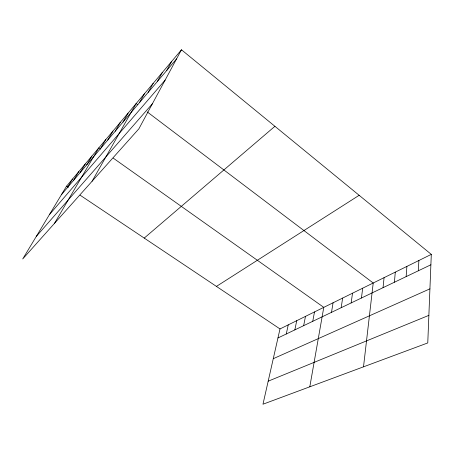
<?xml version="1.0" encoding="UTF-8"?>
<svg xmlns="http://www.w3.org/2000/svg" width="454" height="454" viewBox="0 0 454 454"><rect width="100%" height="100%" fill="white"/><g stroke="black" fill="none" stroke-linecap="round" stroke-linejoin="round"><path stroke-width="0.68" d="M431.3 254.382L427.77 342.935L262.974 404.219L279.999 328.934L431.3 254.382L181.475 49.781L66.579 186.134L22.7 258.99L138.89 128.805L181.475 49.781M418.299 270.8L418.883 260.5M406.148 276.617L406.886 266.413M394.407 282.235L395.292 272.128M383.051 287.671L384.073 277.655M363.512 366.832L373.216 283.001L147.164 111.86M361.435 298.017L362.701 288.182M351.141 302.943L352.52 293.199M341.164 307.716L342.645 298.068M331.494 312.346L333.071 302.784M309.804 386.802L323.781 307.358L113.211 158.1M312.744 321.319L314.497 311.938M303.652 325.671L305.485 316.376M294.833 329.893L296.74 320.683M286.27 333.991L288.25 324.865M166.714 70.495L171.663 61.426M157.243 81.669L162.248 72.6M148.157 92.383L153.208 83.326M139.435 102.678L144.525 93.632M92.06 181.271L136.172 103.54L137.823 104.789M122.989 122.081L128.136 113.08M115.225 131.24L120.395 122.262M107.751 140.059L112.938 131.115M100.544 148.554L105.742 139.65M54.44 223.425L98.802 147.891L100.533 149.116M86.691 164.904L91.901 156.08M80.029 172.758L85.238 163.985M73.599 180.346L78.803 171.618M67.385 187.678L72.589 178.995M61.381 194.76L176.595 58.838M49.395 214.663L165.171 80.04M36.269 236.455L152.396 103.745M144.23 238.089L274.914 126.303M216.433 286.4L359.154 195.299M277.956 337.969L430.886 264.778M273.268 358.688L429.927 288.846M268.183 381.184L428.871 315.36M66.579 186.134L68.338 187.309M80.086 195.169L279.999 328.934"/></g></svg>
